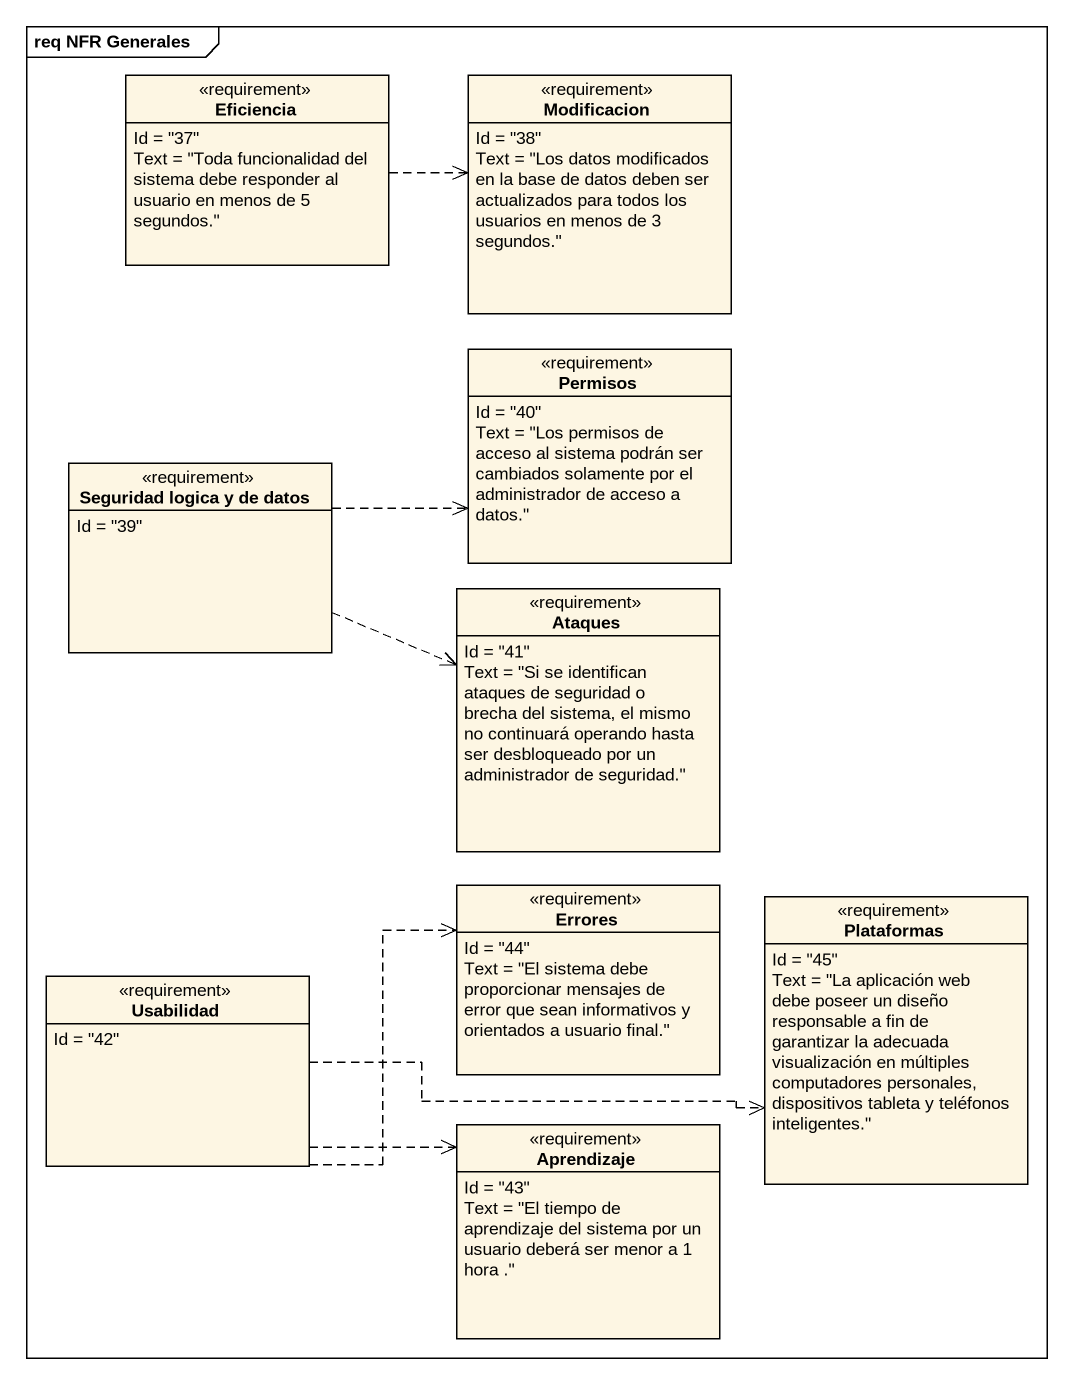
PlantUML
@startuml
mainframe req NFR Generales
hide circle
hide empty members
class Eficiencia <<requirement>> {
  Id = "37"
  Text = "Toda funcionalidad del sistema debe responder al usuario en menos de 5 segundos."
}
class Modificacion <<requirement>> {
  Id = "38"
  Text = "Los datos modificados en la base de datos deben ser actualizados para todos los usuarios en menos de 3 segundos."
}
class Permisos <<requirement>> {
  Id = "40"
  Text = "Los permisos de acceso al sistema podrán ser cambiados solamente por el administrador de acceso a datos."
}
class "Seguridad logica y de datos" as Seguridad_logica_y_de_datos <<requirement>> {
  Id = "39"
}
class Ataques <<requirement>> {
  Id = "41"
  Text = "Si se identifican ataques de seguridad o brecha del sistema, el mismo no continuará operando hasta ser desbloqueado por un administrador de seguridad."
}
class Errores <<requirement>> {
  Id = "44"
  Text = "El sistema debe proporcionar mensajes de error que sean informativos y orientados a usuario final."
}
class Plataformas <<requirement>> {
  Id = "45"
  Text = "La aplicación web debe poseer un diseño responsable a fin de garantizar la adecuada visualización en múltiples computadores personales, dispositivos tableta y teléfonos inteligentes."
}
class Usabilidad <<requirement>> {
  Id = "42"
}
class Aprendizaje <<requirement>> {
  Id = "43"
  Text = "El tiempo de aprendizaje del sistema por un usuario deberá ser menor a 1 hora ."
}
Eficiencia .right.> Modificacion
Seguridad_logica_y_de_datos .right.> Permisos
Seguridad_logica_y_de_datos .right.> Ataques
Usabilidad .right.> Errores
Usabilidad .right.> Plataformas
Usabilidad .right.> Aprendizaje
@enduml
